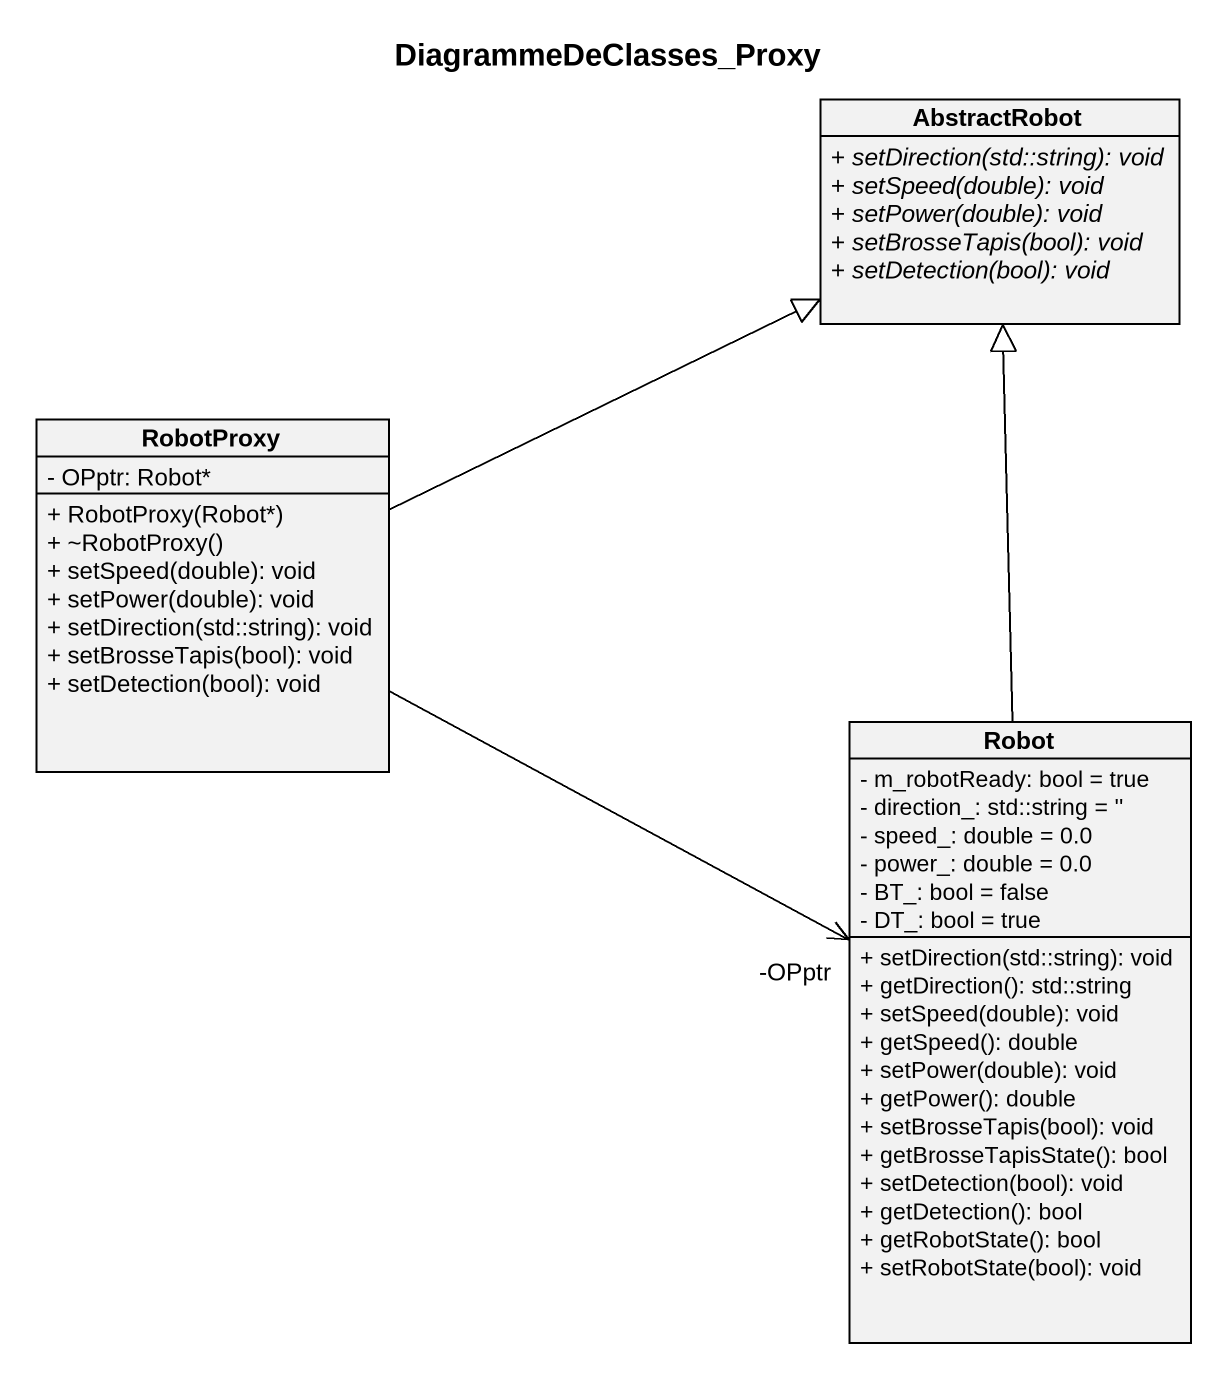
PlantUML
@startuml
title DiagrammeDeClasses_Proxy
hide circle
hide empty members
skinparam classAttributeIconSize 0
class AbstractRobot {
  {abstract} + setDirection(std::string): void
  {abstract} + setSpeed(double): void
  {abstract} + setPower(double): void
  {abstract} + setBrosseTapis(bool): void
  {abstract} + setDetection(bool): void
}
class RobotProxy {
  - OPptr: Robot*
  + RobotProxy(Robot*)
  + ~RobotProxy()
  + setSpeed(double): void
  + setPower(double): void
  + setDirection(std::string): void
  + setBrosseTapis(bool): void
  + setDetection(bool): void
}
class Robot {
  - m_robotReady: bool = true
  - direction_: std::string = ''
  - speed_: double = 0.0
  - power_: double = 0.0
  - BT_: bool = false
  - DT_: bool = true
  + setDirection(std::string): void
  + getDirection(): std::string
  + setSpeed(double): void
  + getSpeed(): double
  + setPower(double): void
  + getPower(): double
  + setBrosseTapis(bool): void
  + getBrosseTapisState(): bool
  + setDetection(bool): void
  + getDetection(): bool
  + getRobotState(): bool
  + setRobotState(bool): void
}
RobotProxy -right-|> AbstractRobot
RobotProxy -right-> "-OPptr" Robot
Robot -up-|> AbstractRobot
@enduml
